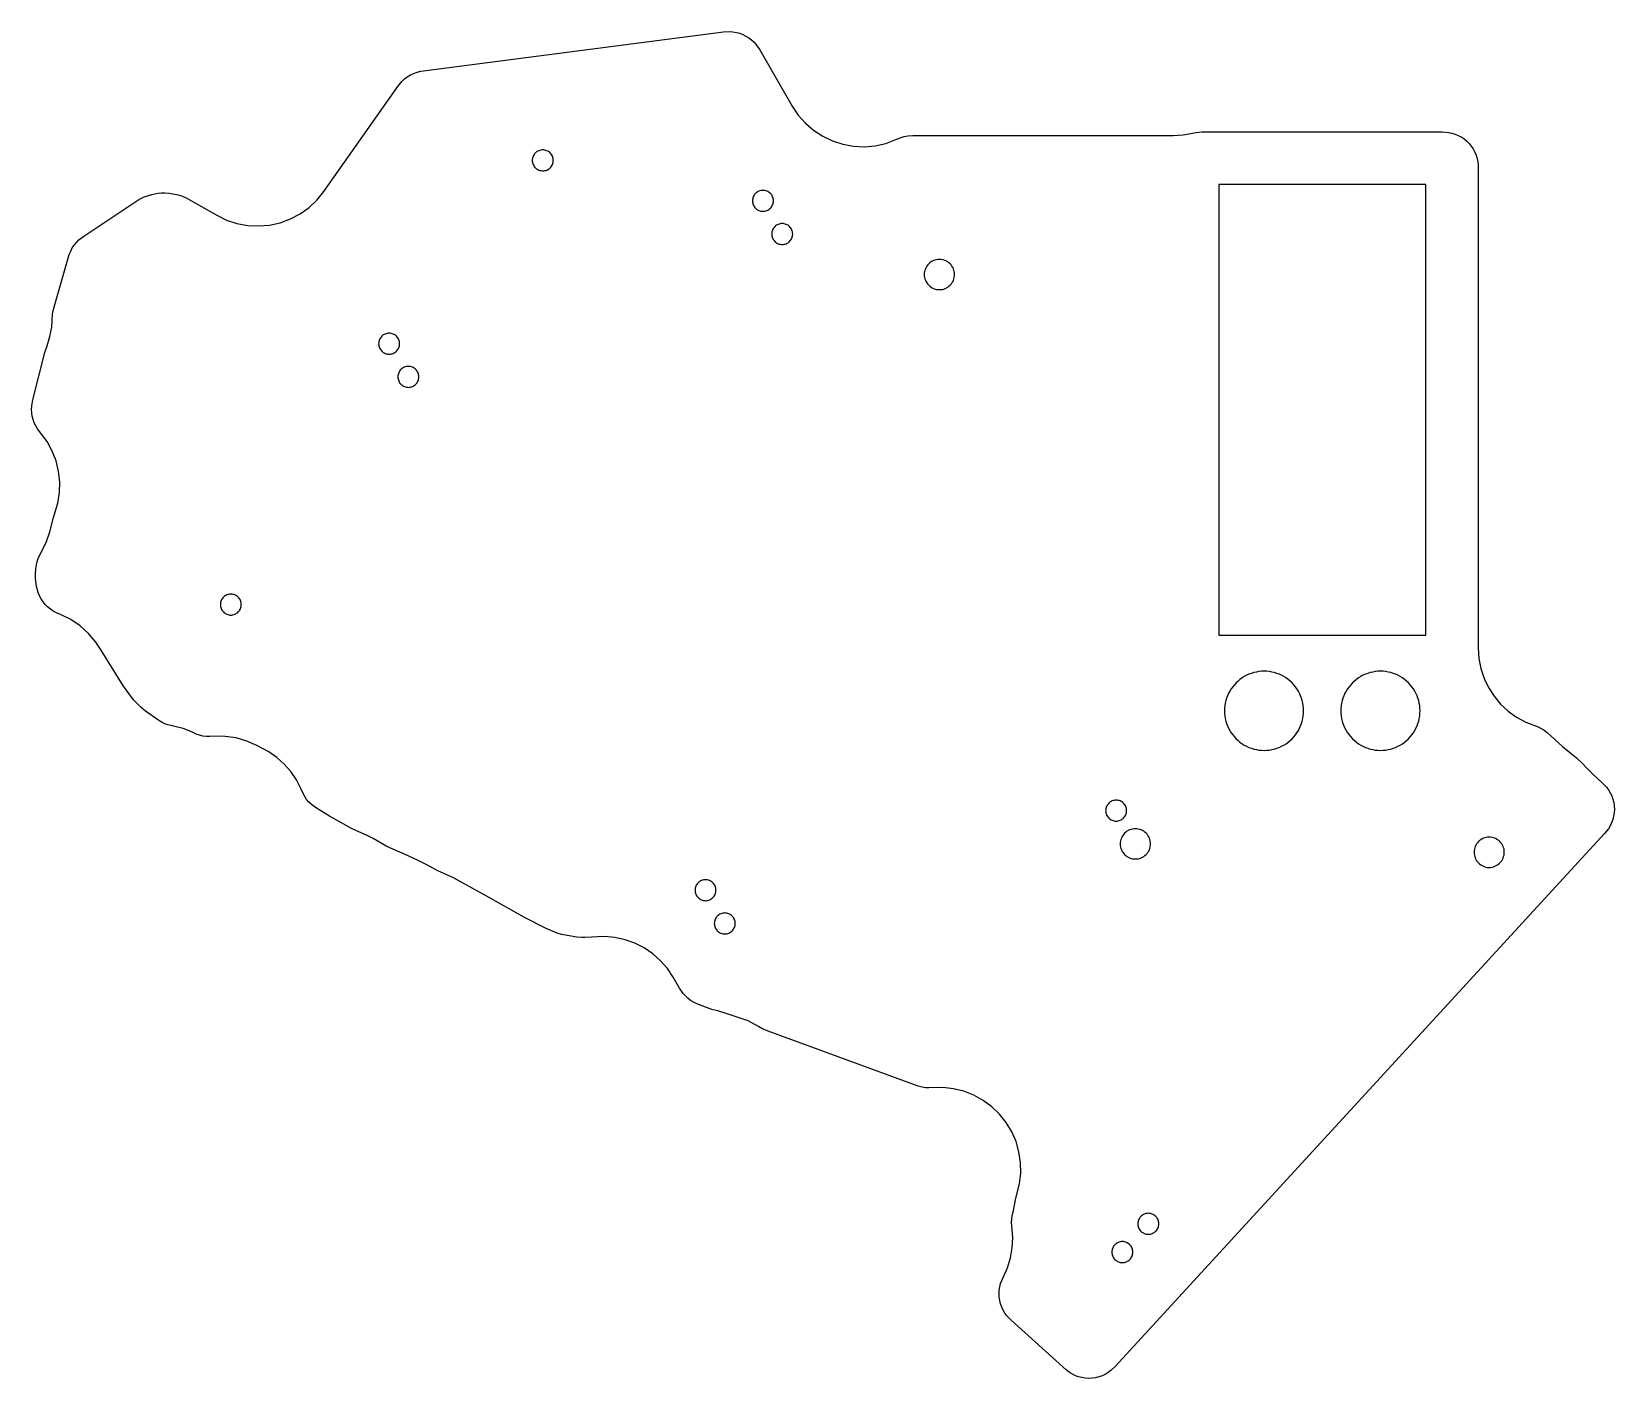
# Model space of a CAD drawing. Header units: millimetres. Extents: x 3 to 275, y 3 to 234.
import ezdxf

# ---------------------------------------------------------------- set-up
doc = ezdxf.new("R2010")
doc.units = ezdxf.units.MM
doc.layers.add('CUT', color=1, linetype='Continuous')

msp = doc.modelspace()

# ---------------------------------------------------------------- linework, layer by layer
at = {"layer": 'CUT'}
for points in [[(5.68, 180.49), (6.15, 182.07), (6.44, 183.71), (6.58, 185.98), (6.79, 186.98), (9.47, 196.17), (9.71, 196.78), (9.99, 197.31), (10.31, 197.81), (10.69, 198.27), (11.11, 198.69), (11.96, 199.35), (21.22, 205.54), (21.76, 205.83), (22.34, 206.08), (23.67, 206.51), (24.72, 206.75), (25.31, 206.81), (25.91, 206.81), (26.63, 206.74), (28.19, 206.43), (28.93, 206.2), (29.57, 205.92), (29.98, 205.7), (34.8, 202.94), (36.5, 202.11), (38.28, 201.52), (40.13, 201.18), (42.01, 201.09), (43.88, 201.25), (45.72, 201.65), (47.48, 202.31), (49.14, 203.19), (50.67, 204.28), (52.04, 205.58), (53.22, 207.04), (65.9, 225.09), (66.6, 225.95), (67.06, 226.37), (67.55, 226.75), (68.08, 227.07), (68.64, 227.33), (69.23, 227.54), (69.89, 227.69), (121.89, 234.44), (122.94, 234.5), (123.52, 234.46), (124.1, 234.36), (124.67, 234.21), (125.22, 234), (125.74, 233.74), (126.24, 233.43), (126.71, 233.08), (127.14, 232.67), (127.52, 232.23), (128.11, 231.36), (133.68, 221.71), (134.72, 220.16), (135.96, 218.76), (137.37, 217.54), (138.94, 216.52), (140.62, 215.71), (142.4, 215.14), (144.23, 214.8), (146.1, 214.72), (147.96, 214.88), (149.78, 215.29), (151.53, 215.94), (152.26, 216.25), (152.91, 216.45), (153.54, 216.58), (154.45, 216.66), (199.19, 216.66), (200.9, 216.76), (203.11, 217.18), (204.16, 217.25), (245.42, 217.25), (246.47, 217.18), (247.05, 217.06), (247.61, 216.89), (248.15, 216.67), (248.67, 216.39), (249.16, 216.06), (249.61, 215.69), (250.03, 215.27), (250.4, 214.82), (250.73, 214.33), (251.01, 213.81), (251.23, 213.27), (251.4, 212.71), (251.52, 212.13), (251.58, 211.5), (251.59, 128.53), (251.7, 126.76), (252.04, 125.02), (252.59, 123.33), (253.35, 121.73), (254.31, 120.24), (255.44, 118.88), (256.75, 117.68), (258.19, 116.65), (259.75, 115.81), (261.9, 114.98), (262.43, 114.73), (262.93, 114.42), (263.44, 114.03), (266.09, 111.59), (268.47, 109.68), (269.59, 108.63), (270.19, 107.95), (271.24, 106.89), (272.9, 105.39), (273.63, 104.62), (273.98, 104.15), (274.28, 103.64), (274.53, 103.11), (274.73, 102.55), (274.87, 101.98), (274.95, 101.39), (274.98, 100.81), (274.95, 100.22), (274.86, 99.63), (274.71, 99.06), (274.51, 98.51), (274.26, 97.98), (273.95, 97.47), (273.29, 96.65), (189.21, 5.06), (188.44, 4.34), (187.97, 3.99), (187.47, 3.69), (186.94, 3.45), (186.38, 3.25), (185.82, 3.11), (185.24, 3.03), (184.65, 3), (184.07, 3.03), (183.49, 3.12), (182.92, 3.26), (182.37, 3.46), (181.84, 3.71), (181.34, 4.01), (180.77, 4.44), (171.33, 12.99), (170.6, 13.75), (170.25, 14.22), (169.95, 14.73), (169.7, 15.26), (169.5, 15.81), (169.35, 16.38), (169.27, 16.97), (169.24, 17.55), (169.27, 18.14), (169.36, 18.72), (169.5, 19.29), (169.7, 19.85), (170.69, 22), (171.21, 23.69), (171.52, 25.44), (171.6, 27.21), (171.43, 29.23), (171.4, 29.81), (171.43, 30.4), (171.52, 30.98), (171.66, 31.54), (172.1, 33.97), (172.75, 36.46), (172.96, 38.29), (172.94, 40.13), (172.67, 41.94), (172.16, 43.71), (171.43, 45.4), (170.48, 46.98), (169.34, 48.41), (168.02, 49.69), (166.54, 50.78), (164.93, 51.67), (163.21, 52.34), (161.43, 52.78), (159.6, 52.98), (157.17, 52.92), (156.59, 52.95), (156.01, 53.05), (155.33, 53.23), (129.57, 62.66), (128.59, 63.1), (127.93, 63.5), (126.14, 64.44), (124.22, 65.11), (123.36, 65.35), (122.55, 65.66), (120.93, 66.15), (119.87, 66.43), (117.32, 67.38), (116.74, 67.66), (116.24, 67.97), (115.77, 68.33), (115.34, 68.73), (114.95, 69.18), (114.35, 70.05), (113.25, 71.95), (112.26, 73.44), (111.08, 74.79), (109.74, 75.98), (108.27, 76.99), (106.67, 77.8), (104.98, 78.4), (103.24, 78.78), (101.45, 78.93), (98.05, 78.77), (97.56, 78.76), (96.66, 78.83), (94.05, 79.31), (93.28, 79.54), (91.43, 80.31), (87.7, 82.21), (81.5, 85.72), (75.36, 89.07), (72.82, 90.22), (70.79, 91.35), (69.32, 92.08), (67.2, 93.07), (64.05, 94.44), (61.7, 95.81), (60.66, 96.33), (58.69, 97.18), (57.97, 97.53), (54.17, 99.63), (51.94, 101.02), (51.08, 101.65), (50.65, 102.06), (50.26, 102.52), (49.92, 103), (49.63, 103.52), (49.26, 104.37), (48.49, 105.88), (47.54, 107.29), (46.42, 108.57), (45.16, 109.71), (43.78, 110.69), (41.69, 111.8), (39.95, 112.56), (38.13, 113.08), (36.24, 113.35), (34.34, 113.37), (33.62, 113.32), (33.03, 113.34), (32.44, 113.42), (31.86, 113.56), (31.29, 113.76), (30.64, 114.07), (29.02, 114.7), (26.41, 115.35), (25.9, 115.53), (25.4, 115.77), (24.84, 116.1), (22.58, 117.7), (21.81, 118.33), (21.08, 119.06), (20.53, 119.66), (18.76, 121.98), (14.83, 128.33), (14.01, 129.54), (12.76, 131.03), (11.32, 132.34), (9.71, 133.44), (7.96, 134.3), (7.29, 134.58), (6.72, 134.89), (6.22, 135.22), (5.75, 135.6), (5.33, 136.03), (4.95, 136.5), (4.62, 137), (4.35, 137.53), (4.12, 138.09), (3.86, 139.13), (3.71, 139.99), (3.64, 140.64), (3.65, 141.3), (3.72, 142.16), (3.89, 143.21), (4.06, 143.77), (4.28, 144.32), (5.48, 146.68), (6.11, 148.54), (6.74, 150.97), (7.49, 153.43), (7.77, 155.25), (7.82, 157.09), (7.62, 158.91), (7.19, 160.7), (6.53, 162.41), (5.65, 164.02), (4.02, 166.21), (3.71, 166.72), (3.46, 167.25), (3.26, 167.81), (3.11, 168.38), (3.03, 168.97), (3, 169.56), (3.03, 170.15), (3.22, 171.2), (5.29, 179.34), (5.68, 180.49)], [(92.63, 212.37), (92.62, 212.55), (92.6, 212.72), (92.55, 212.89), (92.49, 213.06), (92.42, 213.22), (92.33, 213.37), (92.22, 213.51), (92.1, 213.64), (91.97, 213.76), (91.83, 213.87), (91.68, 213.96), (91.52, 214.03), (91.35, 214.09), (91.18, 214.14), (91.01, 214.16), (90.83, 214.17), (90.66, 214.16), (90.48, 214.14), (90.31, 214.09), (90.14, 214.03), (89.98, 213.96), (89.83, 213.87), (89.69, 213.76), (89.56, 213.64), (89.44, 213.51), (89.34, 213.37), (89.24, 213.22), (89.17, 213.06), (89.11, 212.89), (89.07, 212.72), (89.04, 212.55), (89.03, 212.37), (89.04, 212.19), (89.07, 212.02), (89.11, 211.85), (89.17, 211.68), (89.24, 211.52), (89.34, 211.37), (89.44, 211.23), (89.56, 211.1), (89.69, 210.98), (89.83, 210.87), (89.98, 210.78), (90.14, 210.71), (90.31, 210.65), (90.48, 210.61), (90.66, 210.58), (90.83, 210.57), (91.01, 210.58), (91.18, 210.61), (91.35, 210.65), (91.52, 210.71), (91.68, 210.78), (91.83, 210.87), (91.97, 210.98), (92.1, 211.1), (92.22, 211.23), (92.33, 211.37), (92.42, 211.52), (92.49, 211.68), (92.55, 211.85), (92.6, 212.02), (92.62, 212.19), (92.63, 212.37)], [(130.47, 205.42), (130.46, 205.6), (130.44, 205.77), (130.4, 205.94), (130.34, 206.11), (130.26, 206.27), (130.17, 206.42), (130.06, 206.56), (129.95, 206.69), (129.82, 206.81), (129.67, 206.92), (129.52, 207.01), (129.36, 207.08), (129.2, 207.14), (129.02, 207.19), (128.85, 207.21), (128.67, 207.22), (128.5, 207.21), (128.32, 207.19), (128.15, 207.14), (127.98, 207.08), (127.82, 207.01), (127.67, 206.92), (127.53, 206.81), (127.4, 206.69), (127.28, 206.56), (127.18, 206.42), (127.09, 206.27), (127.01, 206.11), (126.95, 205.94), (126.91, 205.77), (126.88, 205.6), (126.87, 205.42), (126.88, 205.24), (126.91, 205.07), (126.95, 204.9), (127.01, 204.73), (127.09, 204.57), (127.18, 204.42), (127.28, 204.28), (127.4, 204.15), (127.53, 204.03), (127.67, 203.92), (127.82, 203.83), (127.98, 203.76), (128.15, 203.7), (128.32, 203.66), (128.5, 203.63), (128.67, 203.62), (128.85, 203.63), (129.02, 203.66), (129.2, 203.7), (129.36, 203.76), (129.52, 203.83), (129.67, 203.92), (129.82, 204.03), (129.95, 204.15), (130.06, 204.28), (130.17, 204.42), (130.26, 204.57), (130.34, 204.73), (130.4, 204.9), (130.44, 205.07), (130.46, 205.24), (130.47, 205.42)], [(206.99, 130.75), (242.59, 130.75), (242.59, 208.25), (206.99, 208.25), (206.99, 130.75)], [(133.78, 199.71), (133.77, 199.89), (133.75, 200.06), (133.7, 200.23), (133.64, 200.4), (133.57, 200.56), (133.48, 200.71), (133.37, 200.85), (133.25, 200.98), (133.12, 201.1), (132.98, 201.21), (132.83, 201.3), (132.67, 201.37), (132.5, 201.43), (132.33, 201.47), (132.16, 201.5), (131.98, 201.51), (131.8, 201.5), (131.63, 201.47), (131.46, 201.43), (131.29, 201.37), (131.13, 201.3), (130.98, 201.21), (130.84, 201.1), (130.71, 200.98), (130.59, 200.85), (130.48, 200.71), (130.39, 200.56), (130.32, 200.4), (130.26, 200.23), (130.21, 200.06), (130.19, 199.89), (130.18, 199.71), (130.19, 199.53), (130.21, 199.36), (130.26, 199.19), (130.32, 199.02), (130.39, 198.86), (130.48, 198.71), (130.59, 198.57), (130.71, 198.44), (130.84, 198.32), (130.98, 198.21), (131.13, 198.12), (131.29, 198.05), (131.46, 197.99), (131.63, 197.94), (131.8, 197.92), (131.98, 197.91), (132.16, 197.92), (132.33, 197.94), (132.5, 197.99), (132.67, 198.05), (132.83, 198.12), (132.98, 198.21), (133.12, 198.32), (133.25, 198.44), (133.37, 198.57), (133.48, 198.71), (133.57, 198.86), (133.64, 199.02), (133.7, 199.19), (133.75, 199.36), (133.77, 199.53), (133.78, 199.71)], [(161.59, 192.75), (161.58, 193.01), (161.54, 193.26), (161.48, 193.51), (161.39, 193.75), (161.28, 193.98), (161.15, 194.19), (161, 194.4), (160.83, 194.59), (160.64, 194.76), (160.43, 194.91), (160.22, 195.04), (159.99, 195.15), (159.74, 195.24), (159.5, 195.3), (159.25, 195.34), (158.99, 195.35), (158.74, 195.34), (158.48, 195.3), (158.24, 195.24), (158, 195.15), (157.76, 195.04), (157.55, 194.91), (157.34, 194.76), (157.15, 194.59), (156.98, 194.4), (156.83, 194.19), (156.7, 193.98), (156.59, 193.75), (156.5, 193.51), (156.44, 193.26), (156.4, 193.01), (156.39, 192.75), (156.4, 192.5), (156.44, 192.24), (156.5, 192), (156.59, 191.76), (156.7, 191.52), (156.83, 191.31), (156.98, 191.1), (157.15, 190.91), (157.34, 190.74), (157.55, 190.59), (157.76, 190.46), (158, 190.35), (158.24, 190.26), (158.48, 190.2), (158.74, 190.16), (158.99, 190.15), (159.25, 190.16), (159.5, 190.2), (159.74, 190.26), (159.99, 190.35), (160.22, 190.46), (160.43, 190.59), (160.64, 190.74), (160.83, 190.91), (161, 191.1), (161.15, 191.31), (161.28, 191.52), (161.39, 191.76), (161.48, 192), (161.54, 192.24), (161.58, 192.5), (161.59, 192.75)], [(66.23, 180.86), (66.22, 181.04), (66.2, 181.21), (66.16, 181.38), (66.1, 181.55), (66.02, 181.71), (65.93, 181.86), (65.82, 182), (65.71, 182.13), (65.57, 182.25), (65.43, 182.36), (65.28, 182.45), (65.12, 182.52), (64.96, 182.58), (64.78, 182.63), (64.61, 182.65), (64.43, 182.66), (64.26, 182.65), (64.08, 182.63), (63.91, 182.58), (63.74, 182.52), (63.58, 182.45), (63.43, 182.36), (63.29, 182.25), (63.16, 182.13), (63.04, 182), (62.94, 181.86), (62.85, 181.71), (62.77, 181.55), (62.71, 181.38), (62.67, 181.21), (62.64, 181.04), (62.63, 180.86), (62.64, 180.68), (62.67, 180.51), (62.71, 180.34), (62.77, 180.17), (62.85, 180.01), (62.94, 179.86), (63.04, 179.72), (63.16, 179.59), (63.29, 179.47), (63.43, 179.36), (63.58, 179.27), (63.74, 179.2), (63.91, 179.14), (64.08, 179.1), (64.26, 179.07), (64.43, 179.06), (64.61, 179.07), (64.78, 179.1), (64.96, 179.14), (65.12, 179.2), (65.28, 179.27), (65.43, 179.36), (65.57, 179.47), (65.71, 179.59), (65.82, 179.72), (65.93, 179.86), (66.02, 180.01), (66.1, 180.17), (66.16, 180.34), (66.2, 180.51), (66.22, 180.68), (66.23, 180.86)], [(69.54, 175.15), (69.53, 175.32), (69.5, 175.5), (69.46, 175.67), (69.4, 175.84), (69.33, 176), (69.24, 176.15), (69.13, 176.29), (69.01, 176.42), (68.88, 176.54), (68.74, 176.64), (68.59, 176.74), (68.43, 176.81), (68.26, 176.87), (68.09, 176.91), (67.92, 176.94), (67.74, 176.95), (67.56, 176.94), (67.39, 176.91), (67.22, 176.87), (67.05, 176.81), (66.89, 176.74), (66.74, 176.64), (66.6, 176.54), (66.47, 176.42), (66.35, 176.29), (66.24, 176.15), (66.15, 176), (66.08, 175.84), (66.02, 175.67), (65.97, 175.5), (65.95, 175.32), (65.94, 175.15), (65.95, 174.97), (65.97, 174.8), (66.02, 174.63), (66.08, 174.46), (66.15, 174.3), (66.24, 174.15), (66.35, 174.01), (66.47, 173.88), (66.6, 173.76), (66.74, 173.65), (66.89, 173.56), (67.05, 173.49), (67.22, 173.43), (67.39, 173.38), (67.56, 173.36), (67.74, 173.35), (67.92, 173.36), (68.09, 173.38), (68.26, 173.43), (68.43, 173.49), (68.59, 173.56), (68.74, 173.65), (68.88, 173.76), (69.01, 173.88), (69.13, 174.01), (69.24, 174.15), (69.33, 174.3), (69.4, 174.46), (69.46, 174.63), (69.5, 174.8), (69.53, 174.97), (69.54, 175.15)], [(39.03, 136.01), (39.02, 136.19), (38.99, 136.36), (38.95, 136.53), (38.89, 136.7), (38.82, 136.86), (38.73, 137.01), (38.62, 137.15), (38.5, 137.28), (38.37, 137.4), (38.23, 137.51), (38.08, 137.6), (37.92, 137.67), (37.75, 137.73), (37.58, 137.77), (37.41, 137.8), (37.23, 137.81), (37.05, 137.8), (36.88, 137.77), (36.71, 137.73), (36.54, 137.67), (36.38, 137.6), (36.23, 137.51), (36.09, 137.4), (35.96, 137.28), (35.84, 137.15), (35.73, 137.01), (35.64, 136.86), (35.57, 136.7), (35.51, 136.53), (35.46, 136.36), (35.44, 136.19), (35.43, 136.01), (35.44, 135.83), (35.46, 135.66), (35.51, 135.49), (35.57, 135.32), (35.64, 135.16), (35.73, 135.01), (35.84, 134.87), (35.96, 134.74), (36.09, 134.62), (36.23, 134.51), (36.38, 134.42), (36.54, 134.35), (36.71, 134.29), (36.88, 134.24), (37.05, 134.22), (37.23, 134.21), (37.41, 134.22), (37.58, 134.24), (37.75, 134.29), (37.92, 134.35), (38.08, 134.42), (38.23, 134.51), (38.37, 134.62), (38.5, 134.74), (38.62, 134.87), (38.73, 135.01), (38.82, 135.16), (38.89, 135.32), (38.95, 135.49), (38.99, 135.66), (39.02, 135.83), (39.03, 136.01)], [(221.53, 118.64), (221.46, 119.08), (221.36, 119.51), (221.23, 119.94), (221.07, 120.35), (220.89, 120.76), (220.68, 121.15), (220.44, 121.53), (220.18, 121.89), (219.9, 122.23), (219.6, 122.56), (219.27, 122.86), (218.93, 123.15), (218.57, 123.4), (218.19, 123.64), (217.8, 123.85), (217.39, 124.03), (216.98, 124.19), (216.55, 124.32), (216.12, 124.42), (215.68, 124.49), (215.23, 124.54), (214.79, 124.55), (214.35, 124.54), (213.9, 124.49), (213.46, 124.42), (213.03, 124.32), (212.6, 124.19), (212.19, 124.03), (211.78, 123.85), (211.39, 123.64), (211.01, 123.4), (210.65, 123.15), (210.31, 122.86), (209.98, 122.56), (209.68, 122.23), (209.4, 121.89), (209.14, 121.53), (208.9, 121.15), (208.69, 120.76), (208.51, 120.35), (208.35, 119.94), (208.22, 119.51), (208.12, 119.08), (208.05, 118.64), (208, 118.2), (207.99, 117.75), (208, 117.31), (208.05, 116.86), (208.12, 116.42), (208.22, 115.99), (208.35, 115.56), (208.51, 115.15), (208.69, 114.74), (208.9, 114.35), (209.14, 113.97), (209.4, 113.61), (209.68, 113.27), (209.98, 112.94), (210.31, 112.64), (210.65, 112.36), (211.01, 112.1), (211.39, 111.86), (211.78, 111.65), (212.19, 111.47), (212.6, 111.31), (213.03, 111.18), (213.46, 111.08), (213.9, 111.01), (214.35, 110.96), (214.79, 110.95), (215.23, 110.96), (215.68, 111.01), (216.12, 111.08), (216.55, 111.18), (216.98, 111.31), (217.39, 111.47), (217.8, 111.65), (218.19, 111.86), (218.57, 112.1), (218.93, 112.36), (219.27, 112.64), (219.6, 112.94), (219.9, 113.27), (220.18, 113.61), (220.44, 113.97), (220.68, 114.35), (220.89, 114.74), (221.07, 115.15), (221.23, 115.56), (221.36, 115.99), (221.46, 116.42), (221.53, 116.86), (221.58, 117.31), (221.59, 117.75), (221.58, 118.2), (221.53, 118.64)], [(241.58, 118.2), (241.53, 118.64), (241.46, 119.08), (241.36, 119.51), (241.23, 119.94), (241.07, 120.35), (240.89, 120.76), (240.68, 121.15), (240.44, 121.53), (240.18, 121.89), (239.9, 122.23), (239.6, 122.56), (239.27, 122.86), (238.93, 123.15), (238.57, 123.4), (238.19, 123.64), (237.8, 123.85), (237.39, 124.03), (236.98, 124.19), (236.55, 124.32), (236.12, 124.42), (235.68, 124.49), (235.23, 124.54), (234.79, 124.55), (234.35, 124.54), (233.9, 124.49), (233.46, 124.42), (233.03, 124.32), (232.6, 124.19), (232.19, 124.03), (231.78, 123.85), (231.39, 123.64), (231.01, 123.4), (230.65, 123.15), (230.31, 122.86), (229.98, 122.56), (229.68, 122.23), (229.4, 121.89), (229.14, 121.53), (228.9, 121.15), (228.69, 120.76), (228.51, 120.35), (228.35, 119.94), (228.22, 119.51), (228.12, 119.08), (228.05, 118.64), (228, 118.2), (227.99, 117.75), (228, 117.31), (228.05, 116.86), (228.12, 116.42), (228.22, 115.99), (228.35, 115.56), (228.51, 115.15), (228.69, 114.74), (228.9, 114.35), (229.14, 113.97), (229.4, 113.61), (229.68, 113.27), (229.98, 112.94), (230.31, 112.64), (230.65, 112.36), (231.01, 112.1), (231.39, 111.86), (231.78, 111.65), (232.19, 111.47), (232.6, 111.31), (233.03, 111.18), (233.46, 111.08), (233.9, 111.01), (234.35, 110.96), (234.79, 110.95), (235.23, 110.96), (235.68, 111.01), (236.12, 111.08), (236.55, 111.18), (236.98, 111.31), (237.39, 111.47), (237.8, 111.65), (238.19, 111.86), (238.57, 112.1), (238.93, 112.36), (239.27, 112.64), (239.6, 112.94), (239.9, 113.27), (240.18, 113.61), (240.44, 113.97), (240.68, 114.35), (240.89, 114.74), (241.07, 115.15), (241.23, 115.56), (241.36, 115.99), (241.46, 116.42), (241.53, 116.86), (241.58, 117.31), (241.59, 117.75), (241.58, 118.2)], [(191.16, 100.59), (191.15, 100.77), (191.13, 100.94), (191.08, 101.11), (191.02, 101.28), (190.95, 101.44), (190.86, 101.59), (190.75, 101.73), (190.63, 101.86), (190.5, 101.98), (190.36, 102.09), (190.21, 102.18), (190.05, 102.25), (189.88, 102.31), (189.71, 102.36), (189.54, 102.38), (189.36, 102.39), (189.18, 102.38), (189.01, 102.36), (188.84, 102.31), (188.67, 102.25), (188.51, 102.18), (188.36, 102.09), (188.22, 101.98), (188.09, 101.86), (187.97, 101.73), (187.86, 101.59), (187.77, 101.44), (187.7, 101.28), (187.64, 101.11), (187.59, 100.94), (187.57, 100.77), (187.56, 100.59), (187.57, 100.42), (187.59, 100.24), (187.64, 100.07), (187.7, 99.9), (187.77, 99.74), (187.86, 99.59), (187.97, 99.45), (188.09, 99.32), (188.22, 99.2), (188.36, 99.1), (188.51, 99), (188.67, 98.93), (188.84, 98.87), (189.01, 98.83), (189.18, 98.8), (189.36, 98.79), (189.54, 98.8), (189.71, 98.83), (189.88, 98.87), (190.05, 98.93), (190.21, 99), (190.36, 99.1), (190.5, 99.2), (190.63, 99.32), (190.75, 99.45), (190.86, 99.59), (190.95, 99.74), (191.02, 99.9), (191.08, 100.07), (191.13, 100.24), (191.15, 100.42), (191.16, 100.59)], [(195.27, 94.88), (195.25, 95.13), (195.22, 95.39), (195.15, 95.63), (195.07, 95.87), (194.96, 96.11), (194.83, 96.32), (194.68, 96.53), (194.51, 96.72), (194.32, 96.89), (194.11, 97.04), (193.89, 97.17), (193.66, 97.28), (193.42, 97.37), (193.17, 97.43), (192.92, 97.47), (192.67, 97.48), (192.41, 97.47), (192.16, 97.43), (191.91, 97.37), (191.67, 97.28), (191.44, 97.17), (191.22, 97.04), (191.02, 96.89), (190.83, 96.72), (190.66, 96.53), (190.51, 96.32), (190.37, 96.11), (190.26, 95.87), (190.18, 95.63), (190.12, 95.39), (190.08, 95.13), (190.07, 94.88), (190.08, 94.62), (190.12, 94.37), (190.18, 94.13), (190.26, 93.88), (190.37, 93.65), (190.51, 93.44), (190.66, 93.23), (190.83, 93.04), (191.02, 92.87), (191.22, 92.72), (191.44, 92.59), (191.67, 92.48), (191.91, 92.39), (192.16, 92.33), (192.41, 92.29), (192.67, 92.28), (192.92, 92.29), (193.17, 92.33), (193.42, 92.39), (193.66, 92.48), (193.89, 92.59), (194.11, 92.72), (194.32, 92.87), (194.51, 93.04), (194.68, 93.23), (194.83, 93.44), (194.96, 93.65), (195.07, 93.88), (195.15, 94.13), (195.22, 94.37), (195.25, 94.62), (195.27, 94.88)], [(256.07, 93.43), (256.05, 93.69), (256.02, 93.94), (255.96, 94.19), (255.87, 94.43), (255.76, 94.66), (255.63, 94.88), (255.48, 95.08), (255.31, 95.27), (255.12, 95.44), (254.91, 95.59), (254.69, 95.73), (254.46, 95.83), (254.22, 95.92), (253.97, 95.98), (253.72, 96.02), (253.47, 96.03), (253.21, 96.02), (252.96, 95.98), (252.71, 95.92), (252.47, 95.83), (252.24, 95.73), (252.02, 95.59), (251.82, 95.44), (251.63, 95.27), (251.46, 95.08), (251.31, 94.88), (251.17, 94.66), (251.07, 94.43), (250.98, 94.19), (250.92, 93.94), (250.88, 93.69), (250.87, 93.43), (250.88, 93.18), (250.92, 92.92), (250.98, 92.68), (251.07, 92.44), (251.17, 92.21), (251.31, 91.99), (251.46, 91.78), (251.63, 91.59), (251.82, 91.42), (252.02, 91.27), (252.24, 91.14), (252.47, 91.03), (252.71, 90.94), (252.96, 90.88), (253.21, 90.84), (253.47, 90.83), (253.72, 90.84), (253.97, 90.88), (254.22, 90.94), (254.46, 91.03), (254.69, 91.14), (254.91, 91.27), (255.12, 91.42), (255.31, 91.59), (255.48, 91.78), (255.63, 91.99), (255.76, 92.21), (255.87, 92.44), (255.96, 92.68), (256.02, 92.92), (256.05, 93.18), (256.07, 93.43)], [(120.6, 86.91), (120.59, 87.09), (120.57, 87.26), (120.52, 87.43), (120.46, 87.6), (120.39, 87.76), (120.3, 87.91), (120.19, 88.05), (120.07, 88.19), (119.94, 88.3), (119.8, 88.41), (119.65, 88.5), (119.49, 88.58), (119.32, 88.63), (119.15, 88.68), (118.98, 88.7), (118.8, 88.71), (118.63, 88.7), (118.45, 88.68), (118.28, 88.63), (118.11, 88.58), (117.95, 88.5), (117.8, 88.41), (117.66, 88.3), (117.53, 88.19), (117.41, 88.05), (117.3, 87.91), (117.21, 87.76), (117.14, 87.6), (117.08, 87.43), (117.04, 87.26), (117.01, 87.09), (117, 86.91), (117.01, 86.74), (117.04, 86.56), (117.08, 86.39), (117.14, 86.22), (117.21, 86.06), (117.3, 85.91), (117.41, 85.77), (117.53, 85.64), (117.66, 85.52), (117.8, 85.42), (117.95, 85.33), (118.11, 85.25), (118.28, 85.19), (118.45, 85.15), (118.63, 85.12), (118.8, 85.11), (118.98, 85.12), (119.15, 85.15), (119.32, 85.19), (119.49, 85.25), (119.65, 85.33), (119.8, 85.42), (119.94, 85.52), (120.07, 85.64), (120.19, 85.77), (120.3, 85.91), (120.39, 86.06), (120.46, 86.22), (120.52, 86.39), (120.57, 86.56), (120.59, 86.74), (120.6, 86.91)], [(123.9, 81.38), (123.87, 81.55), (123.83, 81.72), (123.77, 81.89), (123.69, 82.05), (123.6, 82.2), (123.5, 82.34), (123.38, 82.47), (123.25, 82.59), (123.11, 82.7), (122.96, 82.79), (122.8, 82.86), (122.63, 82.92), (122.46, 82.97), (122.28, 82.99), (122.11, 83), (121.93, 82.99), (121.76, 82.97), (121.58, 82.92), (121.42, 82.86), (121.26, 82.79), (121.11, 82.7), (120.97, 82.59), (120.83, 82.47), (120.72, 82.34), (120.61, 82.2), (120.52, 82.05), (120.44, 81.89), (120.38, 81.72), (120.34, 81.55), (120.32, 81.38), (120.31, 81.2), (120.32, 81.02), (120.34, 80.85), (120.38, 80.68), (120.44, 80.51), (120.52, 80.35), (120.61, 80.2), (120.72, 80.06), (120.83, 79.93), (120.97, 79.81), (121.11, 79.7), (121.26, 79.61), (121.42, 79.54), (121.58, 79.48), (121.76, 79.43), (121.93, 79.41), (122.11, 79.4), (122.28, 79.41), (122.46, 79.43), (122.63, 79.48), (122.8, 79.54), (122.96, 79.61), (123.11, 79.7), (123.25, 79.81), (123.38, 79.93), (123.5, 80.06), (123.6, 80.2), (123.69, 80.35), (123.77, 80.51), (123.83, 80.68), (123.87, 80.85), (123.9, 81.02), (123.91, 81.2), (123.9, 81.38)], [(196.69, 29.57), (196.69, 29.75), (196.66, 29.92), (196.62, 30.1), (196.56, 30.26), (196.48, 30.42), (196.39, 30.57), (196.29, 30.71), (196.17, 30.85), (196.04, 30.96), (195.89, 31.07), (195.74, 31.16), (195.58, 31.24), (195.42, 31.3), (195.25, 31.34), (195.07, 31.36), (194.89, 31.37), (194.72, 31.36), (194.54, 31.34), (194.37, 31.3), (194.21, 31.24), (194.05, 31.16), (193.89, 31.07), (193.75, 30.96), (193.62, 30.85), (193.5, 30.71), (193.4, 30.57), (193.31, 30.42), (193.23, 30.26), (193.17, 30.1), (193.13, 29.92), (193.1, 29.75), (193.09, 29.57), (193.1, 29.4), (193.13, 29.22), (193.17, 29.05), (193.23, 28.88), (193.31, 28.72), (193.4, 28.57), (193.5, 28.43), (193.62, 28.3), (193.75, 28.18), (193.89, 28.08), (194.05, 27.99), (194.21, 27.91), (194.37, 27.85), (194.54, 27.81), (194.72, 27.78), (194.89, 27.77), (195.07, 27.78), (195.25, 27.81), (195.42, 27.85), (195.58, 27.91), (195.74, 27.99), (195.89, 28.08), (196.04, 28.18), (196.17, 28.3), (196.29, 28.43), (196.39, 28.57), (196.48, 28.72), (196.56, 28.88), (196.62, 29.05), (196.66, 29.22), (196.69, 29.4), (196.69, 29.57)], [(192.22, 24.89), (192.2, 25.06), (192.16, 25.23), (192.1, 25.4), (192.02, 25.56), (191.93, 25.71), (191.82, 25.85), (191.71, 25.98), (191.58, 26.1), (191.43, 26.21), (191.28, 26.3), (191.12, 26.37), (190.96, 26.43), (190.78, 26.47), (190.61, 26.5), (190.43, 26.51), (190.26, 26.5), (190.08, 26.47), (189.91, 26.43), (189.74, 26.37), (189.58, 26.3), (189.43, 26.21), (189.29, 26.1), (189.16, 25.98), (189.04, 25.85), (188.94, 25.71), (188.85, 25.56), (188.77, 25.4), (188.71, 25.23), (188.67, 25.06), (188.64, 24.89), (188.63, 24.71), (188.64, 24.53), (188.67, 24.36), (188.71, 24.19), (188.77, 24.02), (188.85, 23.86), (188.94, 23.71), (189.04, 23.57), (189.16, 23.44), (189.29, 23.32), (189.43, 23.21), (189.58, 23.12), (189.74, 23.05), (189.91, 22.99), (190.08, 22.94), (190.26, 22.92), (190.43, 22.91), (190.61, 22.92), (190.78, 22.94), (190.96, 22.99), (191.12, 23.05), (191.28, 23.12), (191.43, 23.21), (191.58, 23.32), (191.71, 23.44), (191.82, 23.57), (191.93, 23.71), (192.02, 23.86), (192.1, 24.02), (192.16, 24.19), (192.2, 24.36), (192.22, 24.53), (192.23, 24.71), (192.22, 24.89)]]:
    msp.add_lwpolyline(points, close=True, dxfattribs=at)

doc.saveas('drawing.dxf')
